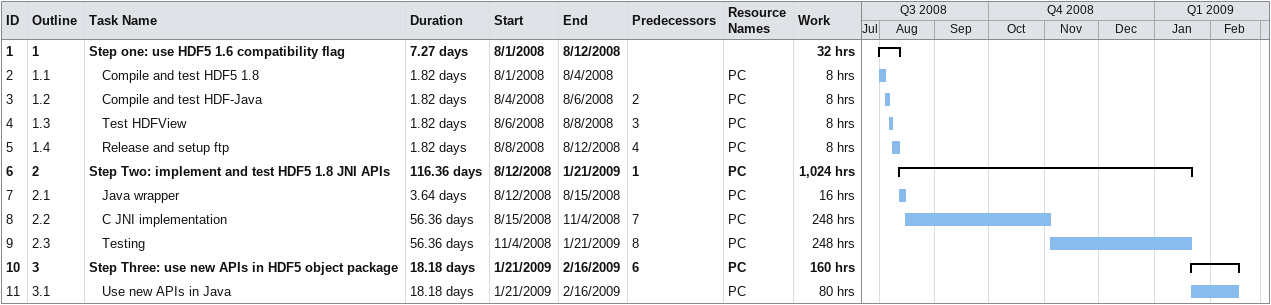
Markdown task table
| ID | WBS | Task | Duration | Start | Finish | Predecessors | Resources | Work (h) |
|---|---|---|---|---|---|---|---|---|
| 1 | 1 | **Step one: use HDF5 1.6 compatibility flag** | 7.27d | 2008-08-01 | 2008-08-12 |  |  | 32 |
| 2 | 1.1 | Compile and test HDF5 1.8 | 1.82d | 2008-08-01 | 2008-08-04 |  | PC | 8 |
| 3 | 1.2 | Compile and test HDF-Java | 1.82d | 2008-08-04 | 2008-08-06 | 2 | PC | 8 |
| 4 | 1.3 | Test HDFView | 1.82d | 2008-08-06 | 2008-08-08 | 3 | PC | 8 |
| 5 | 1.4 | Release and setup ftp | 1.82d | 2008-08-08 | 2008-08-12 | 4 | PC | 8 |
| 6 | 2 | **Step Two: implement and test HDF5 1.8 JNI APIs** | 116.36d | 2008-08-12 | 2009-01-21 | 1 | PC | 1024 |
| 7 | 2.1 | Java wrapper | 3.64d | 2008-08-12 | 2008-08-15 |  | PC | 16 |
| 8 | 2.2 | C JNI implementation | 56.36d | 2008-08-15 | 2008-11-04 | 7 | PC | 248 |
| 9 | 2.3 | Testing | 56.36d | 2008-11-04 | 2009-01-21 | 8 | PC | 248 |
| 10 | 3 | **Step Three: use new APIs in HDF5 object package** | 18.18d | 2009-01-21 | 2009-02-16 | 6 | PC | 160 |
| 11 | 3.1 | Use new APIs in Java | 18.18d | 2009-01-21 | 2009-02-16 |  | PC | 80 |
